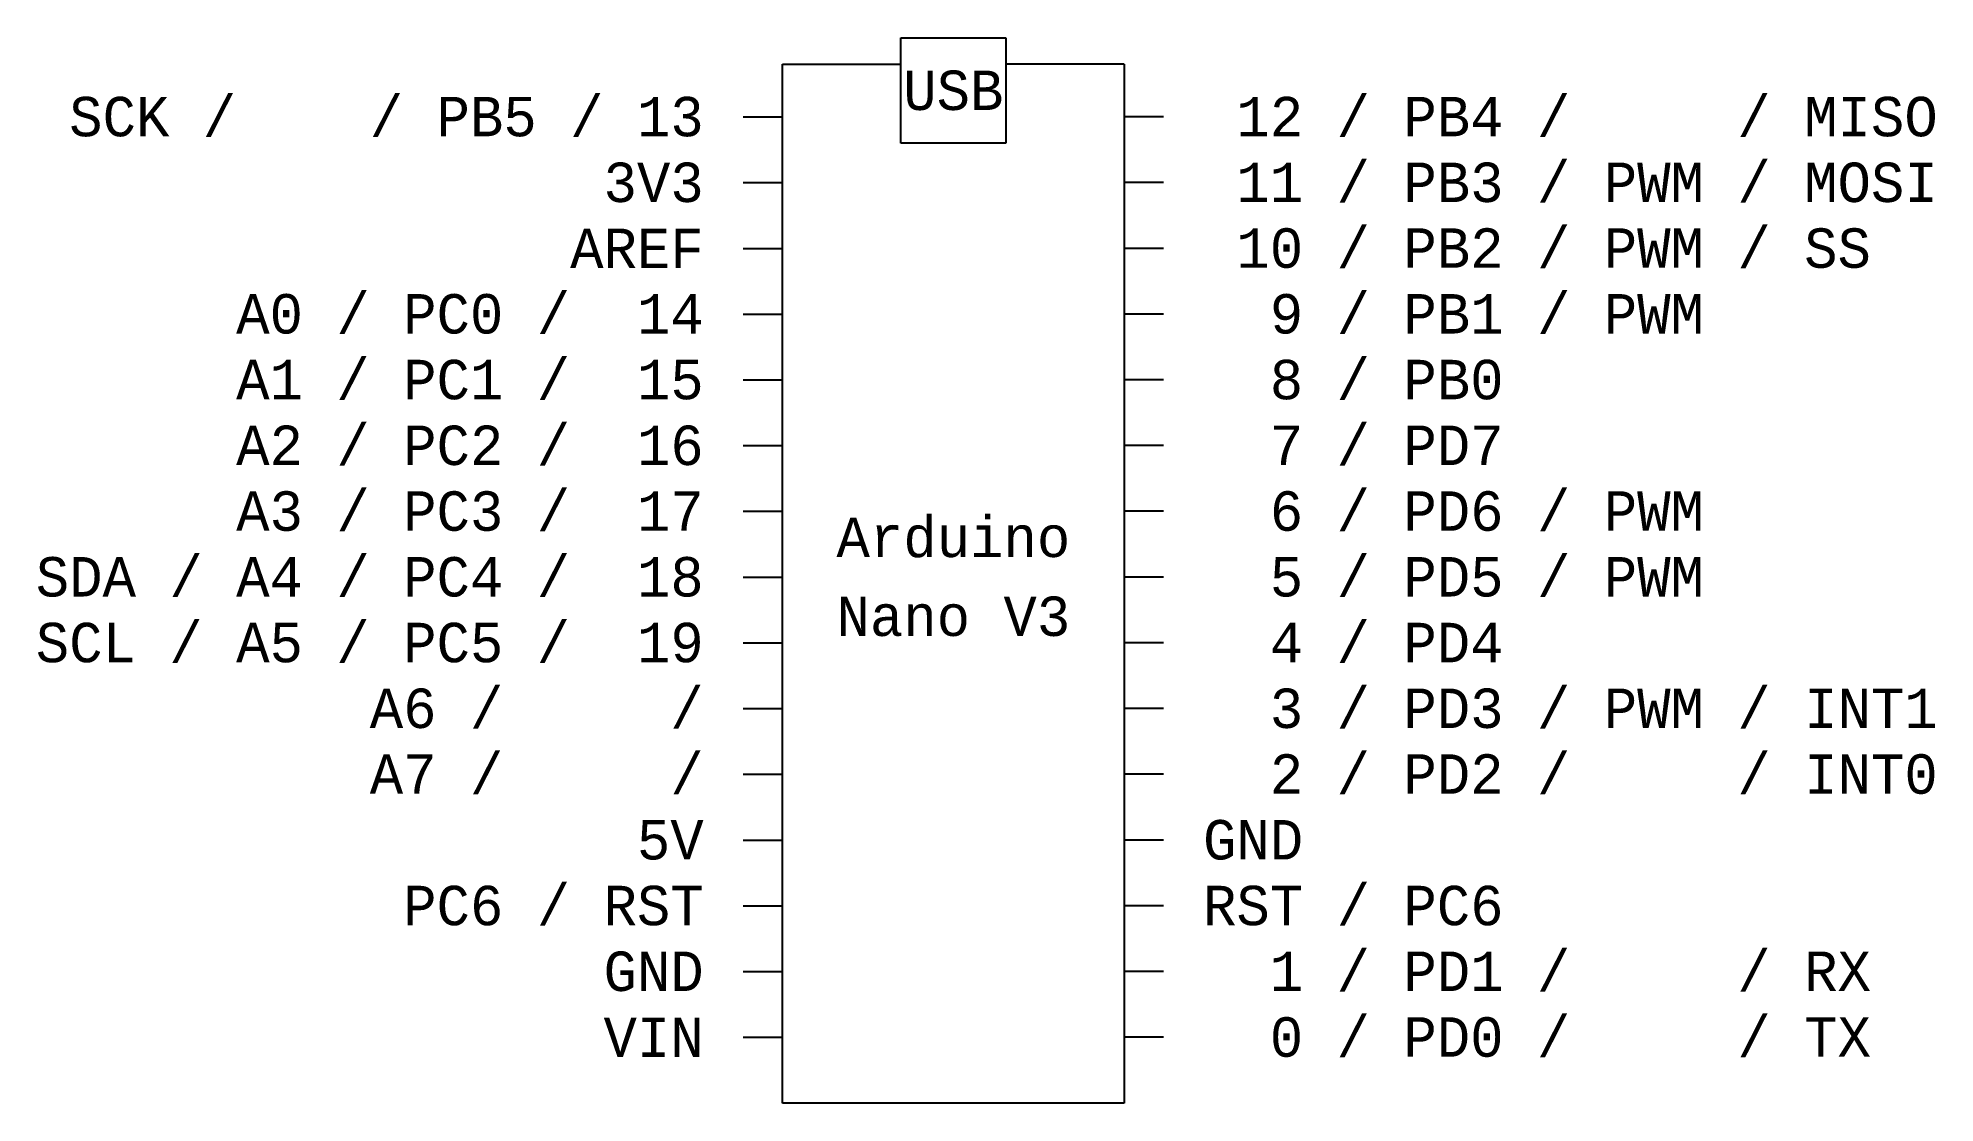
# Model space of a CAD drawing. Header units: millimetres. Extents: x -15 to 130, y -30 to 51.
import ezdxf

# ---------------------------------------------------------------- set-up
doc = ezdxf.new("R2010")
doc.units = ezdxf.units.MM
doc.layers.get('0').update_dxf_attribs({"lineweight": 25})
doc.styles.add('textstyle11', font='')
doc.styles.add('textstyle12', font='')
doc.styles.add('textstyle13', font='')
doc.styles.add('textstyle14', font='')
doc.styles.add('textstyle15', font='')
doc.styles.add('textstyle16', font='')
doc.styles.add('textstyle17', font='')
doc.styles.add('textstyle18', font='')
doc.styles.add('textstyle19', font='')
doc.styles.add('textstyle20', font='')
doc.styles.add('textstyle21', font='')
doc.styles.add('textstyle22', font='')
doc.styles.add('textstyle23', font='')
doc.styles.add('textstyle24', font='')
doc.styles.add('textstyle25', font='')
doc.styles.add('textstyle26', font='')
doc.styles.add('textstyle27', font='')
doc.styles.add('textstyle28', font='')
doc.styles.add('textstyle29', font='')
doc.styles.add('textstyle30', font='')
doc.styles.add('textstyle31', font='')
doc.styles.add('textstyle32', font='')
doc.styles.add('textstyle33', font='')
doc.styles.add('textstyle34', font='')
doc.styles.add('textstyle35', font='')
doc.styles.add('textstyle36', font='')
doc.styles.add('textstyle37', font='')
doc.styles.add('textstyle38', font='')
doc.styles.add('textstyle39', font='')
doc.styles.add('textstyle40', font='')
doc.styles.add('textstyle41', font='')
doc.styles.add('textstyle42', font='')
doc.styles.get('textstyle11').set_extended_font_data('Monospace')
doc.styles.get('textstyle12').set_extended_font_data('Monospace')
doc.styles.get('textstyle13').set_extended_font_data('Monospace')
doc.styles.get('textstyle14').set_extended_font_data('Monospace')
doc.styles.get('textstyle15').set_extended_font_data('Monospace')
doc.styles.get('textstyle16').set_extended_font_data('Monospace')
doc.styles.get('textstyle17').set_extended_font_data('Monospace')
doc.styles.get('textstyle18').set_extended_font_data('Monospace')
doc.styles.get('textstyle19').set_extended_font_data('Monospace')
doc.styles.get('textstyle20').set_extended_font_data('Monospace')
doc.styles.get('textstyle21').set_extended_font_data('Monospace')
doc.styles.get('textstyle22').set_extended_font_data('Monospace')
doc.styles.get('textstyle23').set_extended_font_data('Monospace')
doc.styles.get('textstyle24').set_extended_font_data('Monospace')
doc.styles.get('textstyle25').set_extended_font_data('Monospace')
doc.styles.get('textstyle26').set_extended_font_data('Monospace')
doc.styles.get('textstyle27').set_extended_font_data('Monospace')
doc.styles.get('textstyle28').set_extended_font_data('Monospace')
doc.styles.get('textstyle29').set_extended_font_data('Monospace')
doc.styles.get('textstyle30').set_extended_font_data('Monospace')
doc.styles.get('textstyle31').set_extended_font_data('Monospace')
doc.styles.get('textstyle32').set_extended_font_data('Monospace')
doc.styles.get('textstyle33').set_extended_font_data('Monospace')
doc.styles.get('textstyle34').set_extended_font_data('Monospace')
doc.styles.get('textstyle35').set_extended_font_data('Monospace')
doc.styles.get('textstyle36').set_extended_font_data('Monospace')
doc.styles.get('textstyle37').set_extended_font_data('Monospace')
doc.styles.get('textstyle38').set_extended_font_data('Monospace')
doc.styles.get('textstyle39').set_extended_font_data('Monospace')
doc.styles.get('textstyle40').set_extended_font_data('Monospace')
doc.styles.get('textstyle41').set_extended_font_data('Monospace')
doc.styles.get('textstyle42').set_extended_font_data('Monospace')

msp = doc.modelspace()

# ---------------------------------------------------------------- linework, layer by layer
at = {"color": 30, "true_color": 0xff7f00}
for p, q in [((51, 51), (59, 51)), ((51, 43), (51, 51)), ((59, 51), (59, 43)), ((59, 43), (51, 43))]:
    msp.add_line(p, q, dxfattribs=at)
for p, q in [((42, 49), (51, 49)), ((42, -30), (42, 49)), ((68, 49), (59, 49)), ((68, 49), (68, -30)), ((39, 45), (42, 45)), ((71, 45), (68, 45)), ((39, 40), (42, 40)), ((71, 40), (68, 40)), ((39, 35), (42, 35)), ((71, 35), (68, 35)), ((39, 30), (42, 30)), ((71, 30), (68, 30)), ((39, 25), (42, 25)), ((71, 25), (68, 25)), ((39, 20), (42, 20)), ((71, 20), (68, 20)), ((39, 15), (42, 15)), ((71, 15), (68, 15)), ((39, 10), (42, 10)), ((71, 10), (68, 10)), ((39, 5), (42, 5)), ((71, 5), (68, 5)), ((39, 0), (42, 0)), ((71, 0), (68, 0)), ((39, -5), (42, -5)), ((71, -5), (68, -5)), ((39, -10), (42, -10)), ((71, -10), (68, -10)), ((39, -15), (42, -15)), ((71, -15), (68, -15)), ((39, -20), (42, -20)), ((71, -20), (68, -20)), ((39, -25), (42, -25)), ((71, -25), (68, -25)), ((68, -30), (42, -30))]:
    msp.add_line(p, q)

# ---------------------------------------------------------------- texts
at = {"color": 30, "true_color": 0xff7f00, "char_height": 3, "line_spacing_factor": 1.2}
for s, insert, attachment_point, style in [('USB', (55, 47), 5, 'textstyle41'), ('  3 / PD3 / PWM / INT1', (74, 0), 4, 'textstyle28'), ('5V', (36, -10), 6, 'textstyle21'), ('GND', (36, -20), 6, 'textstyle23')]:
    msp.add_mtext(s, dxfattribs=dict(at, insert=insert, attachment_point=attachment_point, style=style))
at = {"char_height": 3, "line_spacing_factor": 1.2}
for s, insert, attachment_point, style in [('SCK /    / PB5 / 13', (36, 45), 6, 'textstyle11'), (' 12 / PB4 /     / MISO', (74, 45), 4, 'textstyle34'), ('3V3', (36, 40), 6, 'textstyle12'), (' 11 / PB3 / PWM / MOSI', (74, 40), 4, 'textstyle35'), ('AREF', (36, 35), 6, 'textstyle25'), (' 10 / PB2 / PWM / SS', (74, 35), 4, 'textstyle26'), ('A0 / PC0 /  14', (36, 30), 6, 'textstyle13'), ('  9 / PB1 / PWM', (74, 30), 4, 'textstyle38'), ('A1 / PC1 /  15', (36, 25), 6, 'textstyle14'), ('  8 / PB0', (74, 25), 4, 'textstyle37'), ('A2 / PC2 /  16', (36, 20), 6, 'textstyle15'), ('  7 / PD7', (74, 20), 4, 'textstyle32'), ('A3 / PC3 /  17', (36, 15), 6, 'textstyle16'), ('  6 / PD6 / PWM', (74, 15), 4, 'textstyle31'), ('Arduino\\PNano V3', (55, 10), 5, 'textstyle42'), ('SDA / A4 / PC4 /  18', (36, 10), 6, 'textstyle17'), ('  5 / PD5 / PWM', (74, 10), 4, 'textstyle36'), ('SCL / A5 / PC5 /  19', (36, 5), 6, 'textstyle18'), ('A6 /     /    ', (36, 0), 6, 'textstyle19'), ('A7 /     /    ', (36, -5), 6, 'textstyle20'), ('  2 / PD2 /     / INT0', (74, -5), 4, 'textstyle27'), ('GND', (74, -10), 4, 'textstyle30'), ('PC6 / RST', (36, -15), 6, 'textstyle22'), ('RST / PC6', (74, -15), 4, 'textstyle29'), ('  1 / PD1 /     / RX', (74, -20), 4, 'textstyle40'), ('VIN', (36, -25), 6, 'textstyle24'), ('  0 / PD0 /     / TX', (74, -25), 4, 'textstyle39')]:
    msp.add_mtext(s, dxfattribs=dict(at, insert=insert, attachment_point=attachment_point, style=style))
at = {"color": 0, "insert": (74, 5), "char_height": 3, "attachment_point": 4, "line_spacing_factor": 1.2, "style": 'textstyle33'}
msp.add_mtext('  4 / PD4', dxfattribs=at)

doc.saveas('drawing.dxf')
